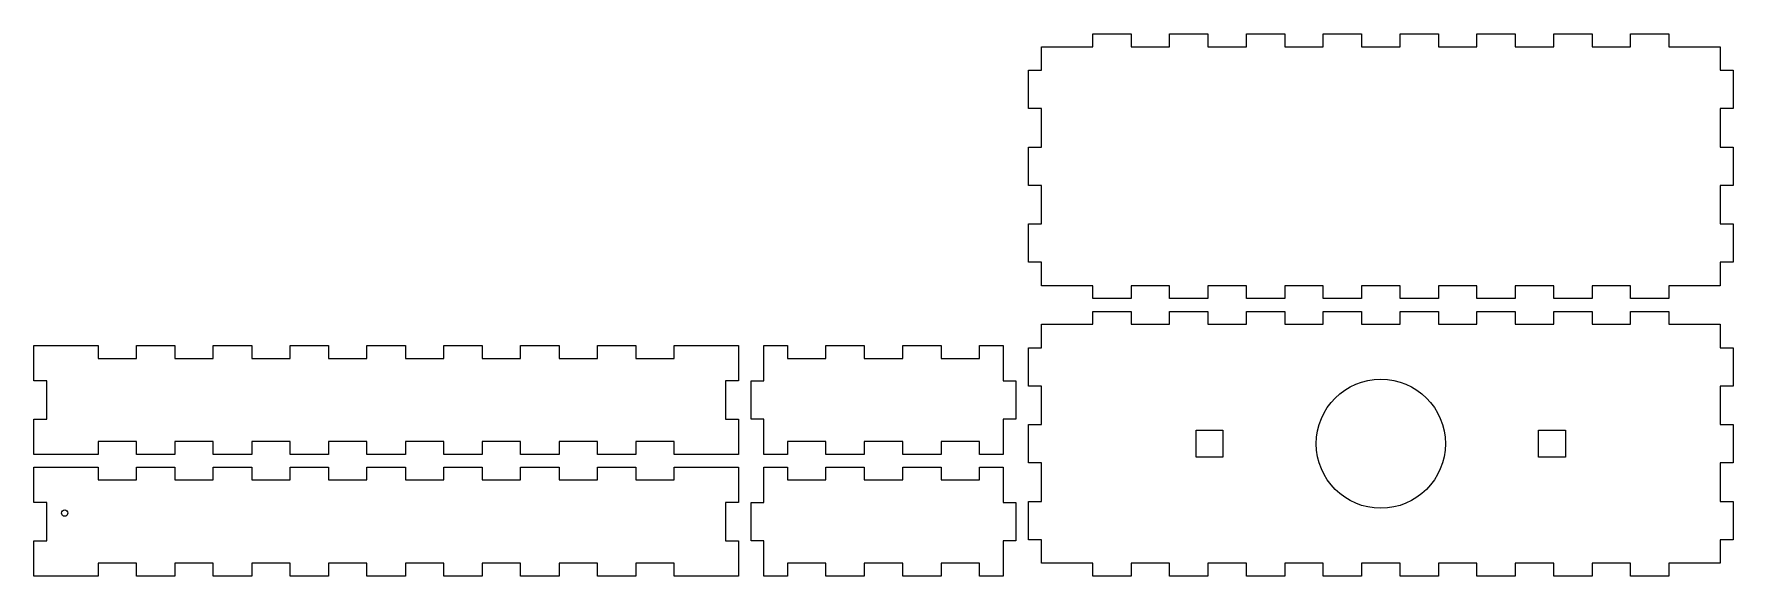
# Model space of a CAD drawing. Header units: millimetres. Extents: x 0 to 398, y 3 to 130.
import ezdxf

# ---------------------------------------------------------------- set-up
doc = ezdxf.new("R2010")
doc.units = ezdxf.units.MM
doc.layers.get('0').update_dxf_attribs({"linetype": 'CONTINUOUS'})

msp = doc.modelspace()

# ---------------------------------------------------------------- linework, layer by layer
for points in [[(395, 71), (392, 71), (383, 71), (383, 68), (374, 68), (374, 71), (365, 71), (365, 68), (356, 68), (356, 71), (347, 71), (347, 68), (338, 68), (338, 71), (329, 71), (329, 68), (320, 68), (320, 71), (311, 71), (311, 68), (302, 68), (302, 71), (293, 71), (293, 68), (284, 68), (284, 71), (275, 71), (275, 68), (266, 68), (266, 71), (257, 71), (257, 68), (248, 68), (248, 71), (236, 71), (236, 76.5), (233, 76.5), (233, 85.5), (236, 85.5), (236, 94.5), (233, 94.5), (233, 103.5), (236, 103.5), (236, 112.5), (233, 112.5), (233, 121.5), (236, 121.5), (236, 127), (239, 127), (248, 127), (248, 130), (257, 130), (257, 127), (266, 127), (266, 130), (275, 130), (275, 127), (284, 127), (284, 130), (293, 130), (293, 127), (302, 127), (302, 130), (311, 130), (311, 127), (320, 127), (320, 130), (329, 130), (329, 127), (338, 127), (338, 130), (347, 130), (347, 127), (356, 127), (356, 130), (365, 130), (365, 127), (374, 127), (374, 130), (383, 130), (383, 127), (395, 127), (395, 121.5), (398, 121.5), (398, 112.5), (395, 112.5), (395, 103.5), (398, 103.5), (398, 94.5), (395, 94.5), (395, 85.5), (398, 85.5), (398, 76.5), (395, 76.5)], [(329, 6), (329, 3), (320, 3), (320, 6), (311, 6), (311, 3), (302, 3), (302, 6), (293, 6), (293, 3), (284, 3), (284, 6), (275, 6), (275, 3), (266, 3), (266, 6), (257, 6), (257, 3), (248, 3), (248, 6), (236, 6), (236, 11.5), (233, 11.5), (233, 20.5), (236, 20.5), (236, 29.5), (233, 29.5), (233, 38.5), (236, 38.5), (236, 47.5), (233, 47.5), (233, 56.5), (236, 56.5), (236, 62), (239, 62), (248, 62), (248, 65), (257, 65), (257, 62), (266, 62), (266, 65), (275, 65), (275, 62), (284, 62), (284, 65), (293, 65), (293, 62), (302, 62), (302, 65), (311, 65), (311, 62), (320, 62), (320, 65), (329, 65), (329, 62), (338, 62), (338, 65), (347, 65), (347, 62), (356, 62), (356, 65), (365, 65), (365, 62), (374, 62), (374, 65), (383, 65), (383, 62), (395, 62), (395, 56.5), (398, 56.5), (398, 47.5), (395, 47.5), (395, 38.5), (398, 38.5), (398, 29.5), (395, 29.5), (395, 20.5), (398, 20.5), (398, 11.5), (395, 11.5), (395, 6), (392, 6), (383, 6), (383, 3), (374, 3), (374, 6), (365, 6), (365, 3), (356, 3), (356, 6), (347, 6), (347, 3), (338, 3), (338, 6)], [(123, 54), (132, 54), (132, 57), (141, 57), (141, 54), (150, 54), (150, 57), (165, 57), (165, 48.75), (162, 48.75), (162, 39.75), (165, 39.75), (165, 31.5), (159, 31.5), (150, 31.5), (150, 34.5), (141, 34.5), (141, 31.5), (132, 31.5), (132, 34.5), (123, 34.5), (123, 31.5), (114, 31.5), (114, 34.5), (105, 34.5), (105, 31.5), (96, 31.5), (96, 34.5), (87, 34.5), (87, 31.5), (78, 31.5), (78, 34.5), (69, 34.5), (69, 31.5), (60, 31.5), (60, 34.5), (51, 34.5), (51, 31.5), (42, 31.5), (42, 34.5), (33, 34.5), (33, 31.5), (24, 31.5), (24, 34.5), (15, 34.5), (15, 31.5), (0, 31.5), (0, 39.75), (3, 39.75), (3, 48.75), (0, 48.75), (0, 57), (6, 57), (15, 57), (15, 54), (24, 54), (24, 57), (33, 57), (33, 54), (42, 54), (42, 57), (51, 57), (51, 54), (60, 54), (60, 57), (69, 57), (69, 54), (78, 54), (78, 57), (87, 57), (87, 54), (96, 54), (96, 57), (105, 57), (105, 54), (114, 54), (114, 57), (123, 57)], [(171, 48.75), (171, 57), (176.5, 57), (176.5, 54), (185.5, 54), (185.5, 57), (194.5, 57), (194.5, 54), (203.5, 54), (203.5, 57), (212.5, 57), (212.5, 54), (221.5, 54), (221.5, 57), (227, 57), (227, 48.75), (230, 48.75), (230, 39.75), (227, 39.75), (227, 31.5), (221.5, 31.5), (221.5, 34.5), (212.5, 34.5), (212.5, 31.5), (203.5, 31.5), (203.5, 34.5), (194.5, 34.5), (194.5, 31.5), (185.5, 31.5), (185.5, 34.5), (176.5, 34.5), (176.5, 31.5), (171, 31.5), (171, 39.75), (168, 39.75), (168, 48.75)], [(278.52, 37.15), (278.52, 30.85), (272.22, 30.85), (272.22, 37.15)], [(358.77, 37.15), (358.77, 30.85), (352.47, 30.85), (352.47, 37.15)], [(132, 3), (132, 6), (123, 6), (123, 3), (114, 3), (114, 6), (105, 6), (105, 3), (96, 3), (96, 6), (87, 6), (87, 3), (78, 3), (78, 6), (69, 6), (69, 3), (60, 3), (60, 6), (51, 6), (51, 3), (42, 3), (42, 6), (33, 6), (33, 3), (24, 3), (24, 6), (15, 6), (15, 3), (0, 3), (0, 11.25), (3, 11.25), (3, 20.25), (0, 20.25), (0, 28.5), (6, 28.5), (15, 28.5), (15, 25.5), (24, 25.5), (24, 28.5), (33, 28.5), (33, 25.5), (42, 25.5), (42, 28.5), (51, 28.5), (51, 25.5), (60, 25.5), (60, 28.5), (69, 28.5), (69, 25.5), (78, 25.5), (78, 28.5), (87, 28.5), (87, 25.5), (96, 25.5), (96, 28.5), (105, 28.5), (105, 25.5), (114, 25.5), (114, 28.5), (123, 28.5), (123, 25.5), (132, 25.5), (132, 28.5), (141, 28.5), (141, 25.5), (150, 25.5), (150, 28.5), (165, 28.5), (165, 20.25), (162, 20.25), (162, 11.25), (165, 11.25), (165, 3), (159, 3), (150, 3), (150, 6), (141, 6), (141, 3)], [(168, 11.25), (168, 20.25), (171, 20.25), (171, 28.5), (176.5, 28.5), (176.5, 25.5), (185.5, 25.5), (185.5, 28.5), (194.5, 28.5), (194.5, 25.5), (203.5, 25.5), (203.5, 28.5), (212.5, 28.5), (212.5, 25.5), (221.5, 25.5), (221.5, 28.5), (227, 28.5), (227, 20.25), (230, 20.25), (230, 11.25), (227, 11.25), (227, 3), (221.5, 3), (221.5, 6), (212.5, 6), (212.5, 3), (203.5, 3), (203.5, 6), (194.5, 6), (194.5, 3), (185.5, 3), (185.5, 6), (176.5, 6), (176.5, 3), (171, 3), (171, 11.25)]]:
    msp.add_lwpolyline(points, close=True)
for centre, radius in [((315.5, 34), 15.12), ((22.17, 20.25), 0), ((46.01, 20.25), 0), ((93.64, 20.25), 0), ((117.45, 20.25), 0), ((141.29, 20.25), 0), ((7.19, 17.75), 0.75), ((33.2, 17.08), 0), ((34.2, 17.75), 0), ((45.02, 19.58), 0), ((60.03, 17.08), 0), ((61.03, 17.75), 0), ((77.66, 17.08), 0), ((78.66, 17.75), 0), ((92.65, 19.58), 0), ((104.55, 17.08), 0), ((105.54, 17.75), 0), ((116.46, 19.58), 0), ((128.35, 17.08), 0), ((129.34, 17.75), 0), ((140.3, 19.58), 0), ((155.31, 17.07), 0), ((156.3, 17.74), 0)]:
    msp.add_circle(centre, radius)

doc.saveas('drawing.dxf')
